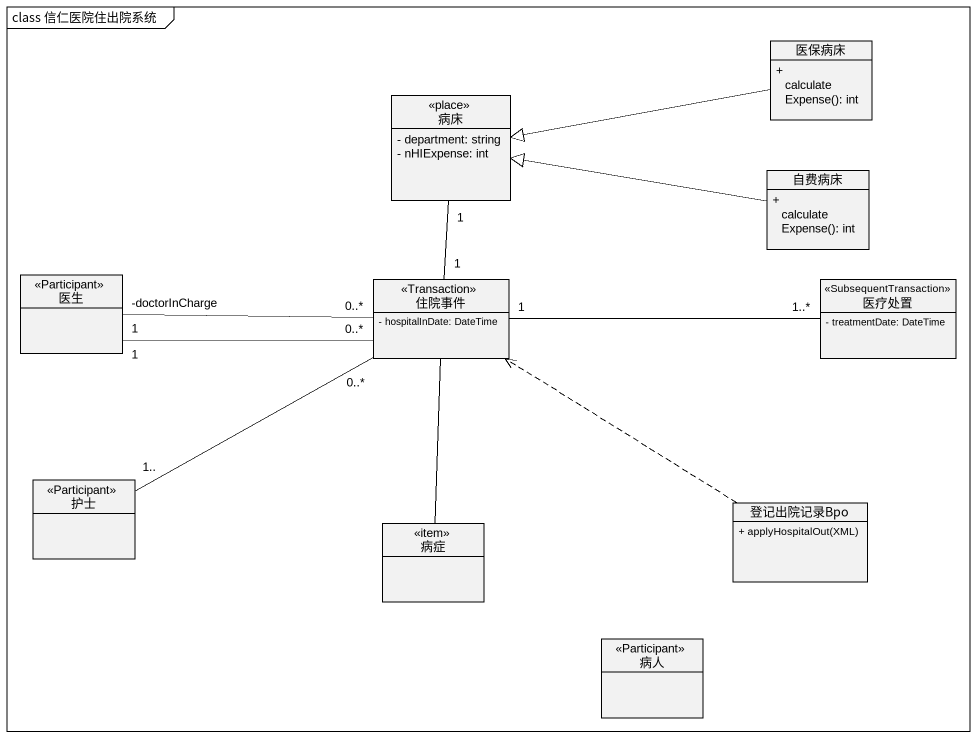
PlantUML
@startuml
mainframe class 信仁医院住出院系统
hide circle
hide empty members
skinparam classAttributeIconSize 0
class 医保病床 {
  + calculateExpense(): int
}
abstract class 病床 <<place>> {
  - department: string
  - nHIExpense: int
}
class 自费病床 {
  + calculateExpense(): int
}
class 医生 <<Participant>>
class 住院事件 <<Transaction>> {
  - hospitalInDate: DateTime
}
class 医疗处置 <<SubsequentTransaction>> {
  - treatmentDate: DateTime
}
class 护士 <<Participant>>
class 病症 <<item>>
class 登记出院记录Bpo {
  + applyHospitalOut(XML)
}
class 病人 <<Participant>>
医保病床 -left-|> 病床
病床 "1" -- "1" 住院事件
自费病床 -left-|> 病床
住院事件 "0..*" -left- "-doctorInCharge\n1" 医生
住院事件 "0..*" -left- "1" 医生
住院事件 -- 病症
医疗处置 "1..*" -left- "1" 住院事件
护士 "1.." -right- "0..*" 住院事件
登记出院记录Bpo .up.> 住院事件
@enduml
